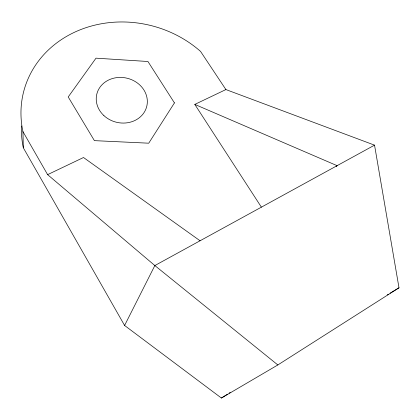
<?xml version="1.0" encoding="UTF-8"?>
<svg xmlns="http://www.w3.org/2000/svg" width="420" height="420" viewBox="0 0 420 420"><rect width="100%" height="100%" fill="white"/><g stroke="black" fill="none" stroke-linecap="round" stroke-linejoin="round"><path stroke-width="0.63" d="M124.593 325.469L154.844 265.555L374.54 145.147L399 287.8L277.841 364.954L221.408 398.039L124.593 325.469L23.321 147.787A103.299 92.746 14.2 0 1 21.509 125.948M336.226 166.64L337.092 165.669L194.806 104.407L225.902 89.565L374.54 145.147M221.408 398.039L227.472 394.186M229.126 393.136L230.228 392.432M387.256 294.882L388.374 294.205M390.049 293.197L399 287.8M225.902 89.565L200.56 51.419A107.783 95.828 14.7 0 0 75.805 31.657A107.783 95.828 14.7 0 0 22.943 131.612L47.612 174.641L83.507 157.511L200.067 240.77M277.841 364.954L154.844 265.555L47.612 174.641M194.806 104.407L261.387 207.155M22.943 131.612L23.321 147.787M174.442 102.895L148.733 143.194L94.4 140.637L68.213 96.957L96.002 58.165L147.94 61.504L174.442 102.895M103.882 115.573A25.715 22.654 13.7 0 0 146.528 107.226A25.715 22.654 13.7 0 0 114.944 77.915A25.715 22.654 13.7 0 0 103.882 115.573"/></g></svg>
